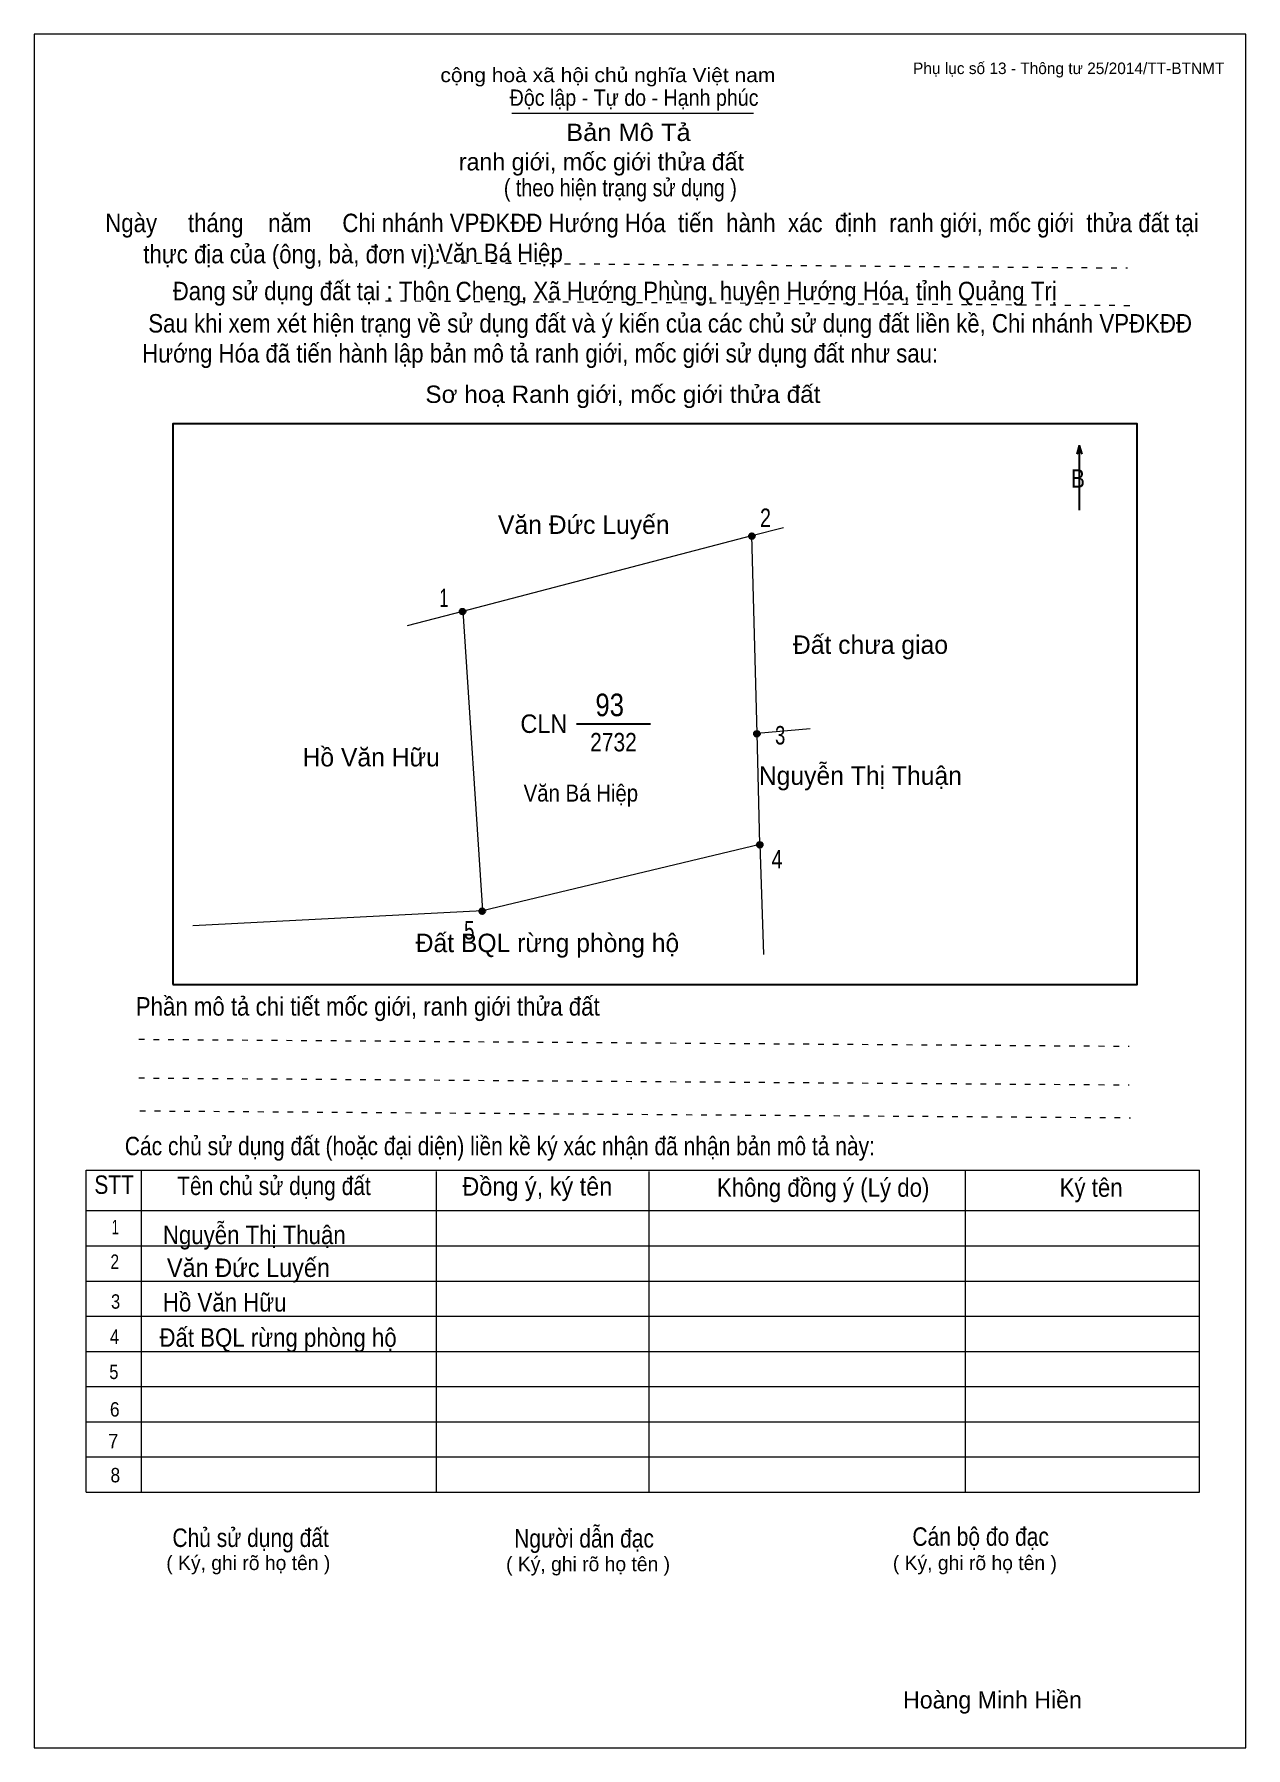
# Model space of a CAD drawing. Header units: centimetres. Extents: x 0 to 21, y 0 to 29.7.
import ezdxf
from ezdxf.enums import TextEntityAlignment as Align

# ---------------------------------------------------------------- set-up
doc = ezdxf.new("R2010")
doc.units = ezdxf.units.CM
doc.header["$LTSCALE"] = 0.13
doc.linetypes.add('DOTTED', pattern=[1.5, 0.3, -1.2])
for name, color, linetype, lineweight in [('1', 7, 'Continuous', 13), ('32', 7, 'Continuous', 25), ('33', 7, 'Continuous', 25), ('6', 7, 'Continuous', 13), ('62', 7, 'Continuous', 13)]:
    doc.layers.add(name, color=color, linetype=linetype, lineweight=lineweight)
for name, color, linetype in [('2', 7, 'Continuous'), ('34', 7, 'Continuous'), ('4', 7, 'Continuous'), ('63', 7, 'Continuous')]:
    doc.layers.add(name, color=color, linetype=linetype)

msp = doc.modelspace()

# ---------------------------------------------------------------- hatches: boundary and pattern name
at = {"layer": '32'}
for points in [[(12.4898, 21.0005, 1), (12.3898, 21.0005, 1)], [(7.4751, 19.6934, 1), (7.3751, 19.6934, 1)], [(12.577, 17.5767, 1), (12.477, 17.5767, 1)], [(12.6259, 15.6528, 1), (12.5259, 15.6528, 1)], [(7.8158, 14.5005, 1), (7.7158, 14.5005, 1)]]:
    msp.add_hatch(color=256, dxfattribs=at).paths.add_polyline_path(points)

# ---------------------------------------------------------------- linework, layer by layer
at = {"layer": '1'}
msp.add_lwpolyline([(21, 0), (21, 29.7), (0, 29.7), (0, 0)], close=True, dxfattribs=at)
at = {"layer": '32'}
for centre in [(12.4398, 21.0005), (7.4251, 19.6934), (12.527, 17.5767), (12.5759, 15.6528), (7.7658, 14.5005)]:
    msp.add_circle(centre, 0.05, dxfattribs=at)
at = {"layer": '33'}
msp.add_line((9.4, 17.75), (10.68, 17.75), dxfattribs=at)
at = {"layer": '6'}
for p, q in [((12.44, 21.01), (12.99, 21.15)), ((7.43, 19.7), (12.44, 21.01)), ((12.53, 17.58), (12.44, 21.01)), ((6.47, 19.45), (7.43, 19.7)), ((13.45, 17.66), (12.53, 17.58)), ((12.58, 15.66), (12.64, 13.75)), ((2.75, 14.25), (7.77, 14.51))]:
    msp.add_line(p, q, dxfattribs=at)
msp.add_lwpolyline([(7.43, 19.7), (7.77, 14.51), (12.58, 15.66), (12.53, 17.58)], dxfattribs=at)
at = {"layer": '62'}
for p, q in [((8.28, 28.33), (12.47, 28.33)), ((0.9, 10.01), (20.2, 10.01)), ((0.9, 4.43), (0.9, 10.01)), ((1.86, 4.43), (1.86, 10.01)), ((6.97, 4.43), (6.97, 9.99)), ((10.66, 4.43), (10.66, 9.99)), ((16.14, 4.43), (16.14, 10.01)), ((20.2, 4.43), (20.2, 10.01)), ((0.9, 9.31), (20.2, 9.31)), ((0.9, 8.7), (20.2, 8.7)), ((0.9, 8.09), (20.2, 8.09)), ((0.9, 7.48), (20.2, 7.48)), ((0.9, 6.87), (20.2, 6.87)), ((0.9, 6.26), (20.2, 6.26)), ((0.9, 5.65), (20.2, 5.65)), ((0.9, 5.04), (20.2, 5.04)), ((0.9, 4.43), (20.2, 4.43))]:
    msp.add_line(p, q, dxfattribs=at)
at = {"layer": '62', "linetype": 'DOTTED'}
for p, q in [((6.89, 25.74), (18.95, 25.65)), ((6.09, 25.08), (19.04, 25)), ((1.81, 12.28), (18.98, 12.16)), ((1.81, 11.61), (18.98, 11.49)), ((1.83, 11.04), (19, 10.92))]:
    msp.add_line(p, q, dxfattribs=at)
at = {"layer": '62', "lineweight": 25}
for p, q in [((18.11, 22.58), (18.11, 21.45)), ((18.11, 22.57), (18.07, 22.42)), ((18.11, 22.57), (18.16, 22.42))]:
    msp.add_line(p, q, dxfattribs=at)
msp.add_lwpolyline([(2.4, 13.23), (19.12, 13.23), (19.12, 22.95), (2.4, 22.95)], close=True, dxfattribs=at)

# ---------------------------------------------------------------- texts
at = {"layer": '2', "width": 0.9}
msp.add_text('Văn Bá Hiệp', height=0.2937, dxfattribs=at).set_placement((9.475, 16.4), align=Align.CENTER)
at = {"layer": '32'}
for s, width, p in [('2', 0.8, (12.675, 21.16)), ('1', 0.65, (7.1, 19.77)), ('3', 0.75, (12.93, 17.39)), ('4', 0.8, (12.875, 15.24)), ('5', 0.75, (7.54, 14.01))]:
    msp.add_text(s, height=0.32, dxfattribs=dict(at, width=width)).set_placement(p, align=Align.CENTER)
at = {"layer": '33'}
for s, p in [('Văn Đức Luyến', (9.525, 21.04)), ('Đất chưa giao', (14.495, 18.96)), ('Hồ Văn Hữu', (5.84, 17.01)), ('Nguyễn Thị Thuận', (14.32, 16.69)), ('Đất BQL rừng phòng hộ', (8.895, 13.79))]:
    msp.add_text(s, height=0.32, dxfattribs=at).set_placement(p, align=Align.CENTER)
at = {"layer": '33', "width": 0.95}
msp.add_text('CLN', height=0.32, dxfattribs=at).set_placement((9.24, 17.59), align=Align.RIGHT)
at = {"layer": '33', "width": 0.85}
msp.add_text('2732', height=0.32, dxfattribs=at).set_placement((10.04, 17.27), align=Align.CENTER)
at = {"layer": '34'}
for s, width, p in [('Văn Bá Hiệp', 0.9, (7, 25.75)), ('Nguyễn Thị Thuận', 0.9, (2.23, 8.73)), ('Văn Đức Luyến', 0.95, (2.3, 8.16)), ('Hồ Văn Hữu', 0.9, (2.23, 7.56)), ('Đất BQL rừng phòng hộ', 0.9, (2.17, 6.95))]:
    msp.add_text(s, height=0.32, dxfattribs=dict(at, width=width)).set_placement(p)
at = {"layer": '4', "width": 0.85}
msp.add_text('93', height=0.3916, dxfattribs=at).set_placement((9.975, 17.88), align=Align.CENTER)
at = {"layer": '62'}
for s, height, width, p in [('cộng hoà xã hội chủ nghĩa Việt nam', 0.2474, 1.1, (7.04, 28.87)), ('Độc lập - Tự do - Hạnh phúc', 0.2828, 0.9, (8.24, 28.46)), ('Bản Mô Tả', 0.3, 1.1, (9.22, 27.85)), ('( theo hiện trạng sử dụng )', 0.3, 0.85, (8.14, 26.89)), ('Ngày     tháng    năm     Chi nhánh VPĐKĐĐ Hướng Hóa  tiến  hành  xác  định  ranh giới, mốc giới  thửa đất tại ', 0.32, 0.9, (1.23, 26.27)), ('thực địa của (ông, bà, đơn vị): ', 0.32, 0.9, (1.89, 25.73)), ('Đang sử dụng đất tại : Thôn Cheng, Xã Hướng Phùng, huyện Hướng Hóa, tỉnh Quảng Trị', 0.32, 0.9, (2.4, 25.09)), (' Sau khi xem xét hiện trạng về sử dụng đất và ý kiến của các chủ sử dụng đất liền kề, Chi nhánh VPĐKĐĐ ', 0.32, 0.9, (1.87, 24.53)), ('Hướng Hóa đã tiến hành lập bản mô tả ranh giới, mốc giới sử dụng đất như sau:', 0.32, 0.9, (1.87, 24.01)), ('Sơ hoạ Ranh giới, mốc giới thửa đất', 0.3, 1.05, (6.78, 23.31)), ('B', 0.32, 0.85, (17.97, 21.84)), ('Phần mô tả chi tiết mốc giới, ranh giới thửa đất ', 0.32, 0.9, (1.76, 12.69)), ('Các chủ sử dụng đất (hoặc đại diện) liền kề ký xác nhận đã nhận bản mô tả này:', 0.32, 0.85, (1.57, 10.27))]:
    msp.add_text(s, height=height, dxfattribs=dict(at, width=width)).set_placement(p)
msp.add_text('ranh giới, mốc giới thửa đất', height=0.3, dxfattribs=at).set_placement((7.36, 27.34))
for s, height, width, p in [('STT', 0.32, 0.85, (1.385, 9.6)), ('Tên chủ sử dụng đất', 0.32, 0.85, (4.155, 9.58)), ('Đồng ý, ký tên', 0.32, 0.95, (8.72, 9.57)), ('Không đồng ý (Lý do)', 0.32, 0.9, (13.675, 9.55)), ('Ký tên', 0.32, 0.9, (18.32, 9.55)), ('1', 0.25, 0.7, (1.405, 8.9)), ('2', 0.25, 0.8, (1.395, 8.3)), ('3', 0.25, 0.85, (1.41, 7.61)), ('4', 0.25, 0.85, (1.39, 7)), ('5', 0.25, 0.85, (1.38, 6.39)), ('6', 0.25, 0.9, (1.395, 5.74)), ('7', 0.25, 0.95, (1.37, 5.19)), ('8', 0.25, 0.9, (1.405, 4.6)), ('Người dẫn đạc', 0.32, 0.85, (9.53, 3.47)), ('Chủ sử dụng đất', 0.32, 0.85, (3.75, 3.48)), ('Cán bộ đo đạc', 0.32, 0.85, (16.405, 3.5))]:
    msp.add_text(s, height=height, dxfattribs=dict(at, width=width)).set_placement(p, align=Align.CENTER)
for p in [(3.71, 3.08), (9.6, 3.06), (16.305, 3.08)]:
    msp.add_text('( Ký, ghi rõ họ tên )', height=0.25, dxfattribs=at).set_placement(p, align=Align.CENTER)
at = {"layer": '63'}
msp.add_text('Phụ lục số 13 - Thông tư 25/2014/TT-BTNMT', height=0.2, dxfattribs=at).set_placement((20.63, 29.01), align=Align.RIGHT)
msp.add_text('Hoàng Minh Hiền', height=0.3, dxfattribs=at).set_placement((16.61, 0.68), align=Align.CENTER)

doc.saveas('drawing.dxf')
